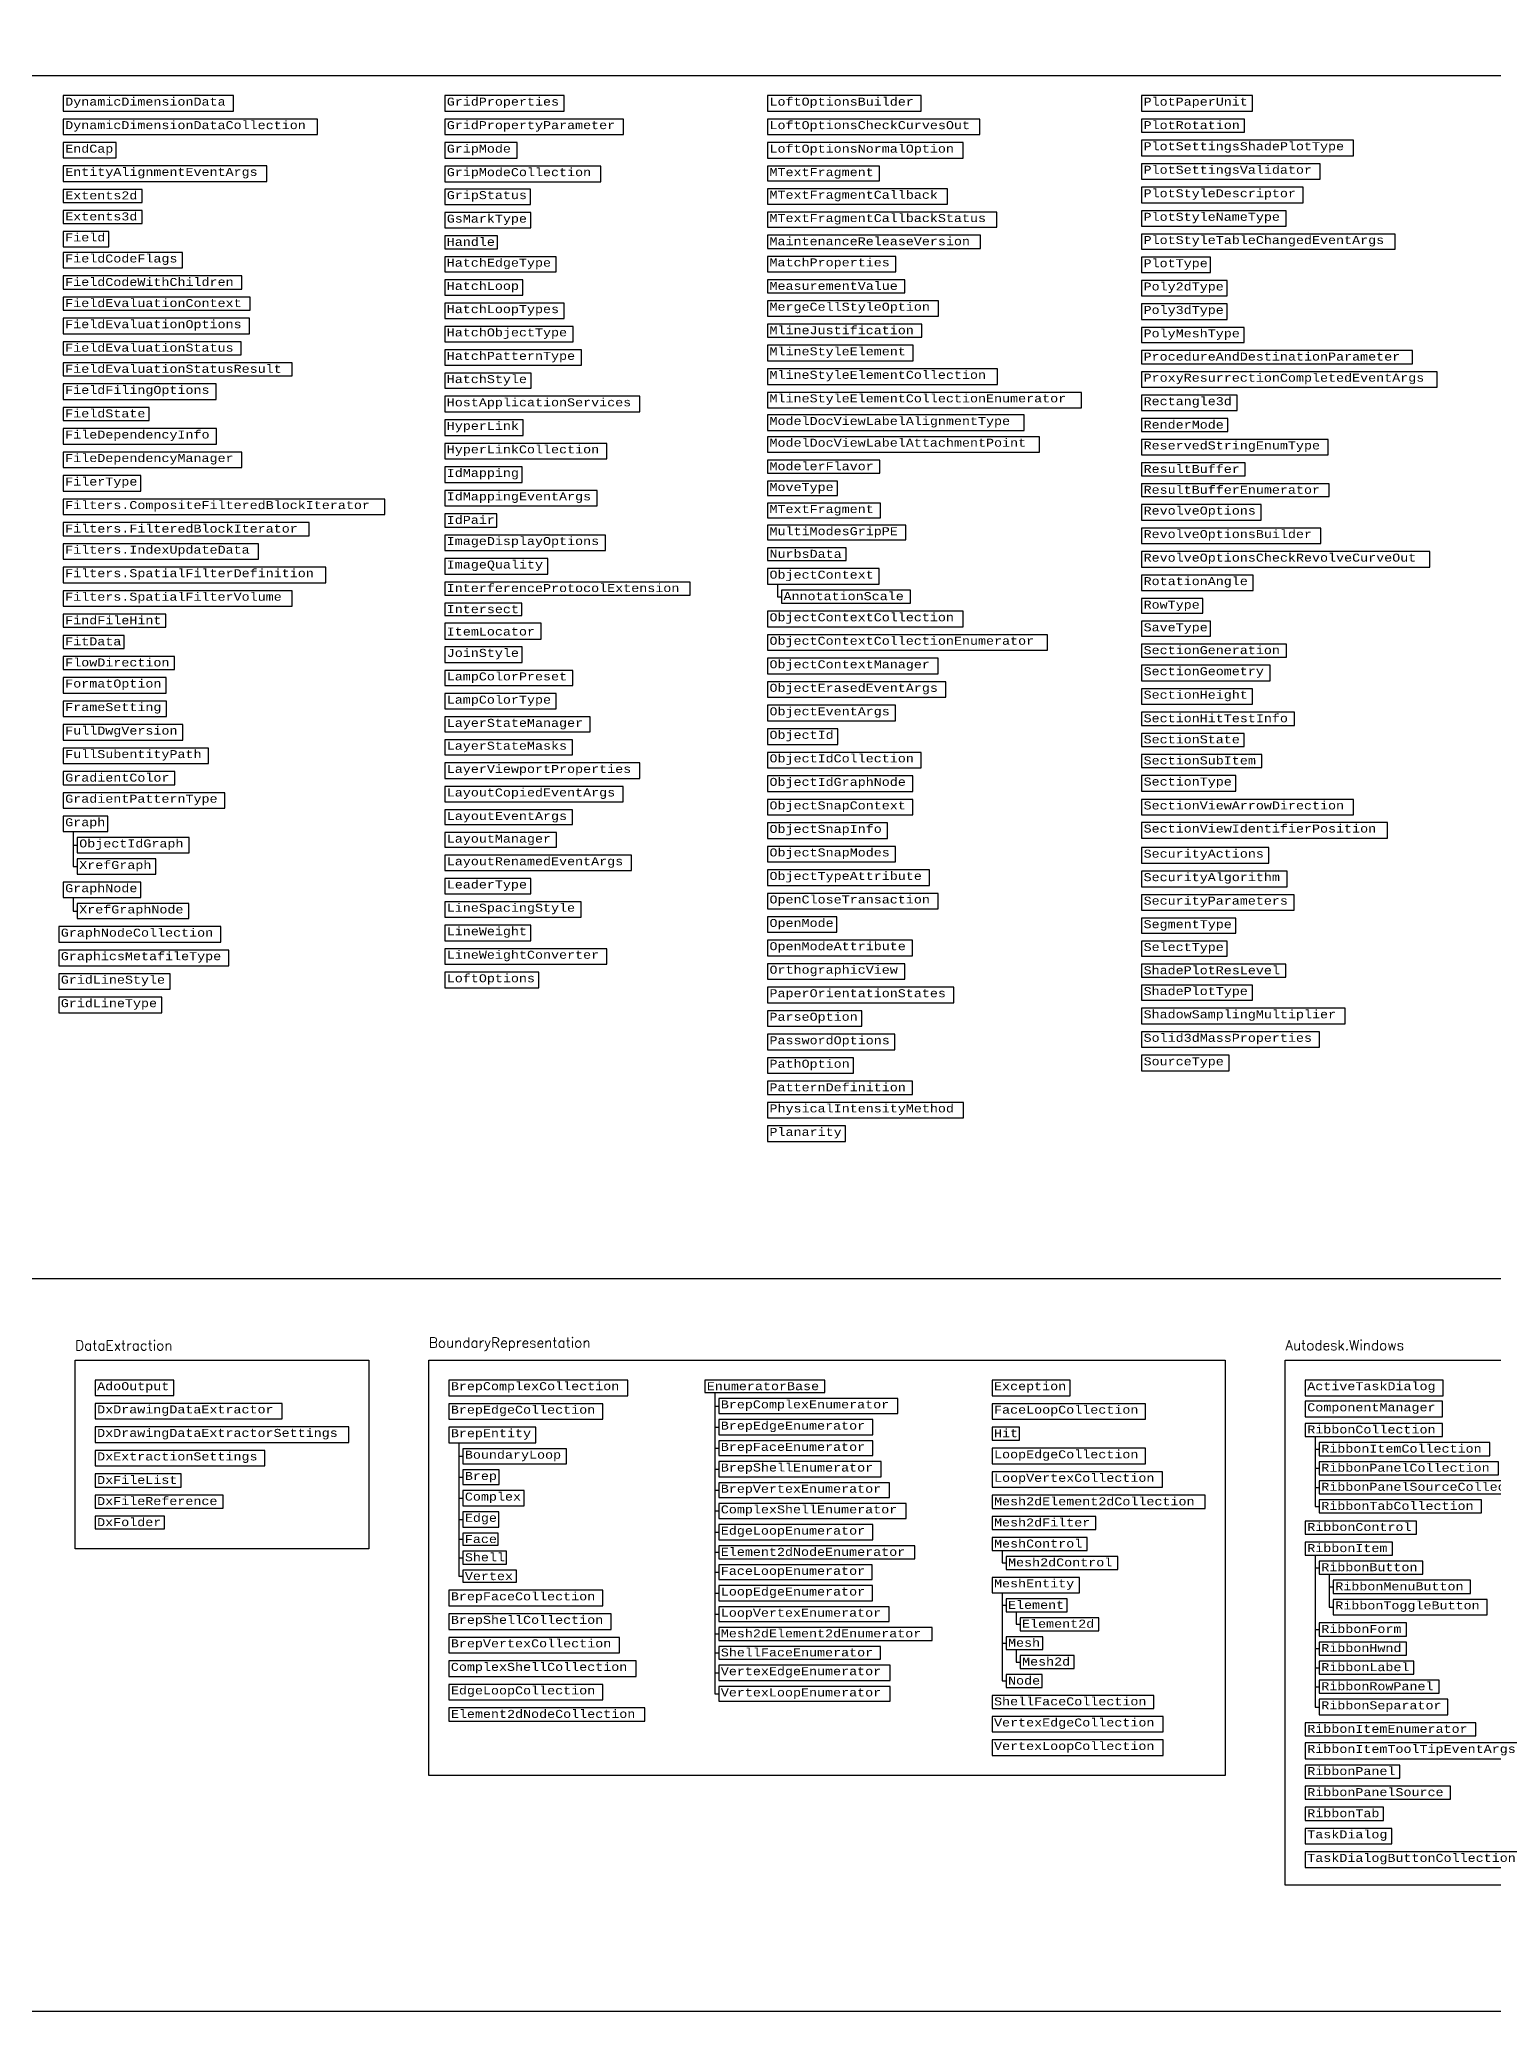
# Model space of a CAD drawing. Header units: inches. Extents: x 350 to 848, y -216 to 10.
# Drawn here: x 724.4 to 797.1, y -179.7 to -81.1 of the extents above; entities that cross this region are included whole.
import ezdxf

# ---------------------------------------------------------------- set-up
doc = ezdxf.new("R2010")
doc.units = ezdxf.units.IN
doc.header["$MEASUREMENT"] = 0
doc.layers.add('Managed classes', color=3, linetype='Continuous')
doc.layers.add('ObjectARX 2009 Managed classes', color=7, linetype='Continuous')
doc.styles.add('Categories', font='romanc.shx', dxfattribs={"height": 0.5})
doc.styles.add('PureManaged', font='cour.ttf', dxfattribs={"height": 0.4})

msp = doc.modelspace()

# ---------------------------------------------------------------- linework, layer by layer
for p, q in [((761.26, -108.319), (761.26, -108.946)), ((761.26, -108.946), (761.46, -108.946)), ((726.056, -120.679), (726.056, -122.435)), ((726.056, -121.366), (726.256, -121.366)), ((726.056, -122.435), (726.256, -122.435)), ((726.056, -123.976), (726.056, -124.657)), ((726.056, -124.657), (726.256, -124.657)), ((758.127, -148.716), (758.127, -163.779)), ((758.127, -149.397), (758.327, -149.397)), ((758.127, -150.458), (758.327, -150.458)), ((745.334, -151.231), (745.334, -157.903)), ((758.127, -151.504), (758.327, -151.504)), ((788.14, -150.925), (788.14, -154.416)), ((788.14, -151.552), (788.34, -151.552)), ((745.334, -151.911), (745.534, -151.911)), ((758.127, -152.551), (758.327, -152.551)), ((788.14, -152.507), (788.34, -152.507)), ((745.334, -152.958), (745.534, -152.958)), ((758.127, -153.597), (758.327, -153.597)), ((788.14, -153.462), (788.34, -153.462)), ((745.334, -154.004), (745.534, -154.004)), ((758.127, -154.644), (758.327, -154.644)), ((788.14, -154.416), (788.34, -154.416)), ((745.334, -155.065), (745.534, -155.065)), ((758.127, -155.705), (758.327, -155.705)), ((745.334, -156.052), (745.534, -156.052)), ((758.127, -156.71), (758.327, -156.71)), ((772.484, -156.611), (772.484, -157.236)), ((745.334, -156.977), (745.534, -156.977)), ((758.127, -157.702), (758.327, -157.702)), ((772.484, -157.236), (772.684, -157.236)), ((788.14, -156.853), (788.14, -164.444)), ((788.14, -157.481), (788.34, -157.481)), ((745.334, -157.903), (745.534, -157.903)), ((788.84, -157.808), (788.84, -159.45)), ((788.84, -158.435), (789.04, -158.435)), ((758.127, -158.748), (758.327, -158.748)), ((772.484, -158.737), (772.484, -163.139)), ((772.484, -159.357), (772.684, -159.357)), ((773.184, -159.677), (773.184, -160.302)), ((788.84, -159.45), (789.04, -159.45)), ((758.127, -159.795), (758.327, -159.795)), ((773.184, -160.302), (773.384, -160.302)), ((788.14, -160.565), (788.34, -160.565)), ((758.127, -160.786), (758.327, -160.786)), ((772.484, -161.248), (772.684, -161.248)), ((773.184, -161.568), (773.184, -162.193)), ((788.14, -161.52), (788.34, -161.52)), ((758.127, -161.731), (758.327, -161.731)), ((773.184, -162.193), (773.384, -162.193)), ((788.14, -162.475), (788.34, -162.475)), ((758.127, -162.732), (758.327, -162.732)), ((772.484, -163.139), (772.684, -163.139)), ((788.14, -163.429), (788.34, -163.429)), ((758.127, -163.779), (758.327, -163.779)), ((788.14, -164.444), (788.34, -164.444))]:
    msp.add_line(p, q)
for points in [[(636.228, 1.1), (848.411, 1.1), (848.411, -179.663), (636.229, -179.663)], [(639.228, -82.901), (828.151, -82.901), (828.151, -143.04), (639.229, -143.04)], [(725.556, -83.901), (725.556, -84.676), (734.065, -84.676), (734.065, -83.901)], [(744.629, -83.901), (744.629, -84.676), (750.597, -84.676), (750.597, -83.901)], [(760.76, -83.901), (760.76, -84.676), (768.44, -84.676), (768.44, -83.901)], [(779.459, -83.901), (779.459, -84.676), (785.01, -84.676), (785.01, -83.901)], [(725.556, -85.076), (725.556, -85.852), (738.267, -85.852), (738.267, -85.076)], [(744.629, -85.076), (744.629, -85.852), (753.57, -85.852), (753.57, -85.076)], [(760.76, -85.076), (760.76, -85.852), (771.37, -85.852), (771.37, -85.076)], [(779.459, -85.076), (779.459, -85.731), (784.599, -85.731), (784.599, -85.076)], [(725.556, -86.252), (725.556, -87.013), (728.207, -87.013), (728.207, -86.252)], [(744.629, -86.252), (744.629, -87.027), (748.248, -87.027), (748.248, -86.252)], [(760.76, -86.252), (760.76, -87.027), (770.54, -87.027), (770.54, -86.252)], [(779.459, -86.131), (779.459, -86.906), (790.048, -86.906), (790.048, -86.131)], [(725.556, -87.413), (725.556, -88.188), (735.74, -88.188), (735.74, -87.413)], [(744.629, -87.427), (744.629, -88.203), (752.427, -88.203), (752.427, -87.427)], [(760.76, -87.427), (760.76, -88.159), (766.364, -88.159), (766.364, -87.427)], [(779.459, -87.306), (779.459, -88.082), (788.382, -88.082), (788.382, -87.306)], [(725.556, -88.588), (725.556, -89.239), (729.496, -89.239), (729.496, -88.588)], [(744.629, -88.574), (744.629, -89.349), (748.916, -89.349), (748.916, -88.574)], [(760.76, -88.559), (760.76, -89.32), (769.755, -89.32), (769.755, -88.559)], [(779.459, -88.482), (779.459, -89.257), (787.541, -89.257), (787.541, -88.482)], [(725.556, -89.639), (725.556, -90.289), (729.496, -90.289), (729.496, -89.639)], [(779.459, -89.657), (779.459, -90.418), (786.686, -90.418), (786.686, -89.657)], [(744.629, -89.749), (744.629, -90.51), (748.933, -90.51), (748.933, -89.749)], [(760.76, -89.72), (760.76, -90.481), (772.225, -90.481), (772.225, -89.72)], [(725.556, -90.685), (725.556, -91.461), (727.831, -91.461), (727.831, -90.685)], [(744.629, -90.91), (744.629, -91.551), (747.26, -91.551), (747.26, -90.91)], [(760.76, -90.881), (760.76, -91.536), (771.415, -91.536), (771.415, -90.881)], [(779.459, -90.818), (779.459, -91.579), (792.132, -91.579), (792.132, -90.818)], [(725.556, -91.74), (725.556, -92.515), (731.514, -92.515), (731.514, -91.74)], [(744.629, -91.951), (744.629, -92.712), (750.201, -92.712), (750.201, -91.951)], [(760.76, -91.936), (760.76, -92.711), (767.183, -92.711), (767.183, -91.936)], [(779.459, -91.979), (779.459, -92.74), (782.905, -92.74), (782.905, -91.979)], [(725.556, -92.915), (725.556, -93.57), (734.485, -93.57), (734.485, -92.915)], [(744.629, -93.112), (744.629, -93.873), (748.534, -93.873), (748.534, -93.112)], [(760.76, -93.111), (760.76, -93.752), (767.62, -93.752), (767.62, -93.111)], [(779.459, -93.14), (779.459, -93.912), (783.745, -93.912), (783.745, -93.14)], [(725.556, -93.97), (725.556, -94.625), (734.896, -94.625), (734.896, -93.97)], [(744.629, -94.273), (744.629, -95.034), (750.604, -95.034), (750.604, -94.273)], [(760.76, -94.152), (760.76, -94.927), (769.315, -94.927), (769.315, -94.152)], [(779.459, -94.312), (779.459, -95.083), (783.745, -95.083), (783.745, -94.312)], [(725.556, -95.025), (725.556, -95.8), (734.875, -95.8), (734.875, -95.025)], [(744.629, -95.434), (744.629, -96.209), (751.041, -96.209), (751.041, -95.434)], [(760.76, -95.327), (760.76, -95.982), (768.474, -95.982), (768.474, -95.327)], [(779.459, -95.483), (779.459, -96.244), (784.585, -96.244), (784.585, -95.483)], [(725.556, -96.2), (725.556, -96.855), (734.455, -96.855), (734.455, -96.2)], [(760.76, -96.382), (760.76, -97.157), (768.045, -97.157), (768.045, -96.382)], [(725.556, -97.255), (725.556, -97.91), (736.997, -97.91), (736.997, -97.255)], [(744.629, -96.609), (744.629, -97.37), (751.461, -97.37), (751.461, -96.609)], [(760.76, -97.557), (760.76, -98.332), (772.256, -98.332), (772.256, -97.557)], [(779.459, -96.644), (779.459, -97.299), (793.003, -97.299), (793.003, -96.644)], [(725.556, -98.31), (725.556, -99.085), (733.194, -99.085), (733.194, -98.31)], [(744.629, -97.77), (744.629, -98.531), (748.94, -98.531), (748.94, -97.77)], [(779.459, -97.699), (779.459, -98.474), (794.233, -98.474), (794.233, -97.699)], [(725.556, -99.485), (725.556, -100.14), (729.85, -100.14), (729.85, -99.485)], [(744.629, -98.931), (744.629, -99.706), (754.386, -99.706), (754.386, -98.931)], [(760.76, -98.732), (760.76, -99.508), (776.459, -99.508), (776.459, -98.732)], [(779.459, -98.874), (779.459, -99.645), (784.239, -99.645), (784.239, -98.874)], [(725.556, -100.54), (725.556, -101.315), (733.215, -101.315), (733.215, -100.54)], [(744.629, -100.106), (744.629, -100.882), (748.554, -100.882), (748.554, -100.106)], [(760.76, -99.864), (760.76, -100.64), (773.587, -100.64), (773.587, -99.864)], [(779.459, -100.045), (779.459, -100.686), (783.776, -100.686), (783.776, -100.045)], [(744.629, -101.282), (744.629, -102.057), (752.735, -102.057), (752.735, -101.282)], [(760.76, -100.948), (760.76, -101.723), (774.358, -101.723), (774.358, -100.948)], [(779.459, -101.086), (779.459, -101.861), (788.79, -101.861), (788.79, -101.086)], [(725.556, -101.715), (725.556, -102.49), (734.486, -102.49), (734.486, -101.715)], [(744.629, -102.457), (744.629, -103.233), (748.505, -103.233), (748.505, -102.457)], [(760.76, -102.124), (760.76, -102.764), (766.374, -102.764), (766.374, -102.124)], [(779.459, -102.261), (779.459, -102.901), (784.631, -102.901), (784.631, -102.261)], [(725.556, -102.89), (725.556, -103.666), (729.429, -103.666), (729.429, -102.89)], [(760.76, -103.164), (760.76, -103.896), (764.259, -103.896), (764.259, -103.164)], [(779.459, -103.301), (779.459, -103.942), (788.833, -103.942), (788.833, -103.301)], [(725.556, -104.066), (725.556, -104.841), (741.629, -104.841), (741.629, -104.066)], [(744.629, -103.633), (744.629, -104.408), (752.243, -104.408), (752.243, -103.633)], [(760.76, -104.266), (760.76, -104.998), (766.406, -104.998), (766.406, -104.266)], [(779.459, -104.342), (779.459, -105.117), (785.44, -105.117), (785.44, -104.342)], [(725.556, -105.241), (725.556, -105.896), (737.848, -105.896), (737.848, -105.241)], [(744.629, -104.808), (744.629, -105.463), (747.233, -105.463), (747.233, -104.808)], [(760.76, -105.371), (760.76, -106.103), (767.668, -106.103), (767.668, -105.371)], [(725.556, -106.296), (725.556, -107.071), (735.325, -107.071), (735.325, -106.296)], [(744.629, -105.863), (744.629, -106.638), (752.663, -106.638), (752.663, -105.863)], [(779.459, -105.517), (779.459, -106.292), (788.413, -106.292), (788.413, -105.517)], [(744.629, -107.038), (744.629, -107.814), (749.775, -107.814), (749.775, -107.038)], [(760.76, -106.503), (760.76, -107.143), (764.685, -107.143), (764.685, -106.503)], [(779.459, -106.692), (779.459, -107.468), (793.864, -107.468), (793.864, -106.692)], [(725.556, -107.471), (725.556, -108.247), (738.687, -108.247), (738.687, -107.471)], [(744.629, -108.214), (744.629, -108.868), (756.895, -108.868), (756.895, -108.214)], [(760.76, -107.543), (760.76, -108.319), (766.336, -108.319), (766.336, -107.543)], [(779.459, -107.868), (779.459, -108.643), (785.037, -108.643), (785.037, -107.868)], [(725.556, -108.647), (725.556, -109.422), (736.993, -109.422), (736.993, -108.647)], [(744.629, -109.268), (744.629, -109.879), (748.482, -109.879), (748.482, -109.268)], [(761.46, -108.619), (761.46, -109.273), (767.902, -109.273), (767.902, -108.619)], [(779.459, -109.043), (779.459, -109.775), (782.516, -109.775), (782.516, -109.043)], [(725.556, -109.822), (725.556, -110.477), (730.694, -110.477), (730.694, -109.822)], [(744.629, -110.269), (744.629, -111.065), (749.455, -111.065), (749.455, -110.269)], [(760.76, -109.673), (760.76, -110.449), (770.548, -110.449), (770.548, -109.673)], [(779.459, -110.175), (779.459, -110.916), (782.903, -110.916), (782.903, -110.175)], [(725.556, -110.877), (725.556, -111.531), (728.602, -111.531), (728.602, -110.877)], [(760.76, -110.849), (760.76, -111.624), (774.751, -111.624), (774.751, -110.849)], [(779.459, -111.316), (779.459, -111.971), (786.698, -111.971), (786.698, -111.316)], [(725.556, -111.931), (725.556, -112.586), (731.124, -112.586), (731.124, -111.931)], [(744.629, -111.455), (744.629, -112.23), (748.498, -112.23), (748.498, -111.455)], [(760.76, -112.024), (760.76, -112.8), (769.288, -112.8), (769.288, -112.024)], [(725.556, -112.986), (725.556, -113.762), (730.704, -113.762), (730.704, -112.986)], [(744.629, -112.63), (744.629, -113.391), (751.038, -113.391), (751.038, -112.63)], [(760.76, -113.2), (760.76, -113.975), (769.677, -113.975), (769.677, -113.2)], [(779.459, -112.371), (779.459, -113.146), (785.88, -113.146), (785.88, -112.371)], [(725.556, -114.162), (725.556, -114.937), (730.717, -114.937), (730.717, -114.162)], [(744.629, -113.791), (744.629, -114.552), (750.194, -114.552), (750.194, -113.791)], [(779.459, -113.546), (779.459, -114.322), (785.008, -114.322), (785.008, -113.546)], [(744.629, -114.952), (744.629, -115.694), (751.889, -115.694), (751.889, -114.952)], [(760.76, -114.375), (760.76, -115.15), (767.156, -115.15), (767.156, -114.375)], [(779.459, -114.722), (779.459, -115.377), (787.109, -115.377), (787.109, -114.722)], [(725.556, -115.337), (725.556, -116.112), (731.544, -116.112), (731.544, -115.337)], [(744.629, -116.094), (744.629, -116.855), (751.017, -116.855), (751.017, -116.094)], [(760.76, -115.55), (760.76, -116.326), (764.274, -116.326), (764.274, -115.55)], [(779.459, -115.777), (779.459, -116.431), (784.583, -116.431), (784.583, -115.777)], [(725.556, -116.512), (725.556, -117.288), (732.812, -117.288), (732.812, -116.512)], [(744.629, -117.255), (744.629, -118.03), (754.379, -118.03), (754.379, -117.255)], [(760.76, -116.726), (760.76, -117.501), (768.447, -117.501), (768.447, -116.726)], [(779.459, -116.831), (779.459, -117.486), (785.473, -117.486), (785.473, -116.831)], [(725.556, -117.688), (725.556, -118.342), (731.135, -118.342), (731.135, -117.688)], [(760.76, -117.901), (760.76, -118.677), (768.017, -118.677), (768.017, -117.901)], [(779.459, -117.886), (779.459, -118.661), (784.163, -118.661), (784.163, -117.886)], [(725.556, -118.742), (725.556, -119.518), (733.642, -119.518), (733.642, -118.742)], [(744.629, -118.43), (744.629, -119.205), (753.538, -119.205), (753.538, -118.43)], [(760.76, -119.077), (760.76, -119.852), (768.017, -119.852), (768.017, -119.077)], [(779.459, -119.08), (779.459, -119.855), (790.058, -119.855), (790.058, -119.08)], [(725.556, -119.918), (725.556, -120.679), (727.781, -120.679), (727.781, -119.918)], [(744.629, -119.605), (744.629, -120.337), (751.017, -120.337), (751.017, -119.605)], [(760.76, -120.252), (760.76, -121.027), (766.757, -121.027), (766.757, -120.252)], [(779.459, -120.235), (779.459, -121.011), (791.745, -121.011), (791.745, -120.235)], [(726.256, -120.979), (726.256, -121.754), (731.85, -121.754), (731.85, -120.979)], [(744.629, -120.737), (744.629, -121.469), (750.208, -121.469), (750.208, -120.737)], [(726.256, -122.054), (726.256, -122.815), (730.178, -122.815), (730.178, -122.054)], [(744.629, -121.869), (744.629, -122.63), (753.958, -122.63), (753.958, -121.869)], [(760.76, -121.427), (760.76, -122.203), (767.156, -122.203), (767.156, -121.427)], [(779.459, -121.488), (779.459, -122.263), (785.827, -122.263), (785.827, -121.488)], [(744.629, -123.03), (744.629, -123.791), (748.933, -123.791), (748.933, -123.03)], [(760.76, -122.603), (760.76, -123.378), (768.853, -123.378), (768.853, -122.603)], [(779.459, -122.663), (779.459, -123.439), (786.733, -123.439), (786.733, -122.663)], [(725.556, -123.215), (725.556, -123.976), (729.44, -123.976), (729.44, -123.215)], [(744.629, -124.191), (744.629, -124.967), (751.454, -124.967), (751.454, -124.191)], [(760.76, -123.778), (760.76, -124.553), (769.287, -124.553), (769.287, -123.778)], [(779.459, -123.839), (779.459, -124.614), (787.088, -124.614), (787.088, -123.839)], [(726.256, -124.276), (726.256, -125.037), (731.837, -125.037), (731.837, -124.276)], [(760.76, -124.953), (760.76, -125.714), (764.232, -125.714), (764.232, -124.953)], [(779.459, -125.014), (779.459, -125.755), (784.163, -125.755), (784.163, -125.014)], [(725.336, -125.437), (725.336, -126.213), (733.436, -126.213), (733.436, -125.437)], [(744.629, -125.367), (744.629, -126.142), (748.937, -126.142), (748.937, -125.367)], [(760.76, -126.114), (760.76, -126.89), (768.013, -126.89), (768.013, -126.114)], [(779.459, -126.155), (779.459, -126.916), (783.743, -126.916), (783.743, -126.155)], [(725.336, -126.613), (725.336, -127.388), (733.842, -127.388), (733.842, -126.613)], [(744.629, -126.542), (744.629, -127.317), (752.729, -127.317), (752.729, -126.542)], [(725.336, -127.788), (725.336, -128.563), (730.901, -128.563), (730.901, -127.788)], [(744.629, -127.717), (744.629, -128.493), (749.336, -128.493), (749.336, -127.717)], [(760.76, -127.29), (760.76, -128.065), (767.627, -128.065), (767.627, -127.29)], [(779.459, -127.316), (779.459, -127.957), (786.675, -127.957), (786.675, -127.316)], [(725.336, -128.963), (725.336, -129.739), (730.481, -129.739), (730.481, -128.963)], [(760.76, -128.465), (760.76, -129.241), (770.072, -129.241), (770.072, -128.465)], [(779.459, -128.357), (779.459, -129.118), (785.003, -129.118), (785.003, -128.357)], [(760.76, -129.641), (760.76, -130.416), (765.48, -130.416), (765.48, -129.641)], [(779.459, -129.518), (779.459, -130.293), (789.64, -130.293), (789.64, -129.518)], [(760.76, -130.816), (760.76, -131.591), (767.13, -131.591), (767.13, -130.816)], [(779.459, -130.693), (779.459, -131.468), (788.348, -131.468), (788.348, -130.693)], [(760.76, -131.991), (760.76, -132.767), (765.06, -132.767), (765.06, -131.991)], [(779.459, -131.868), (779.459, -132.644), (783.842, -132.644), (783.842, -131.868)], [(760.76, -133.167), (760.76, -133.821), (768.001, -133.821), (768.001, -133.167)], [(760.76, -134.221), (760.76, -134.997), (770.551, -134.997), (770.551, -134.221)], [(760.76, -135.397), (760.76, -136.172), (764.662, -136.172), (764.662, -135.397)], [(726.153, -147.105), (740.834, -147.105), (740.834, -156.542), (726.153, -156.542)], [(743.834, -147.105), (783.64, -147.105), (783.64, -167.864), (743.834, -167.864)], [(786.64, -147.105), (800.814, -147.105), (800.814, -173.341), (786.64, -173.341)], [(727.153, -148.105), (727.153, -148.866), (731.079, -148.866), (731.079, -148.105)], [(744.834, -148.105), (744.834, -148.88), (753.787, -148.88), (753.787, -148.105)], [(757.627, -148.105), (757.627, -148.716), (763.625, -148.716), (763.625, -148.105)], [(771.984, -148.105), (771.984, -148.88), (775.895, -148.88), (775.895, -148.105)], [(787.64, -148.105), (787.64, -148.88), (794.53, -148.88), (794.53, -148.105)], [(727.153, -149.266), (727.153, -150.041), (736.504, -150.041), (736.504, -149.266)], [(744.834, -149.28), (744.834, -150.056), (752.527, -150.056), (752.527, -149.28)], [(758.327, -149.016), (758.327, -149.777), (767.282, -149.777), (767.282, -149.016)], [(771.984, -149.28), (771.984, -150.056), (779.652, -150.056), (779.652, -149.28)], [(787.64, -149.159), (787.64, -149.935), (794.496, -149.935), (794.496, -149.159)], [(727.153, -150.441), (727.153, -151.217), (739.834, -151.217), (739.834, -150.441)], [(744.834, -150.456), (744.834, -151.231), (749.187, -151.231), (749.187, -150.456)], [(758.327, -150.077), (758.327, -150.838), (766.021, -150.838), (766.021, -150.077)], [(771.984, -150.456), (771.984, -151.11), (773.358, -151.11), (773.358, -150.456)], [(787.64, -150.27), (787.64, -150.925), (794.492, -150.925), (794.492, -150.27)], [(727.153, -151.617), (727.153, -152.392), (735.632, -152.392), (735.632, -151.617)], [(745.534, -151.531), (745.534, -152.292), (750.706, -152.292), (750.706, -151.531)], [(758.327, -151.138), (758.327, -151.87), (766.021, -151.87), (766.021, -151.138)], [(771.984, -151.51), (771.984, -152.286), (779.663, -152.286), (779.663, -151.51)], [(788.34, -151.225), (788.34, -151.88), (796.873, -151.88), (796.873, -151.225)], [(745.534, -152.592), (745.534, -153.324), (747.344, -153.324), (747.344, -152.592)], [(758.327, -152.17), (758.327, -152.931), (766.441, -152.931), (766.441, -152.17)], [(771.984, -152.686), (771.984, -153.461), (780.503, -153.461), (780.503, -152.686)], [(788.34, -152.18), (788.34, -152.834), (797.293, -152.834), (797.293, -152.18)], [(727.153, -152.792), (727.153, -153.447), (731.451, -153.447), (731.451, -152.792)], [(745.534, -153.624), (745.534, -154.385), (748.598, -154.385), (748.598, -153.624)], [(758.327, -153.231), (758.327, -153.963), (766.861, -153.963), (766.861, -153.231)], [(788.34, -153.134), (788.34, -153.789), (799.814, -153.789), (799.814, -153.134)], [(727.153, -153.847), (727.153, -154.501), (733.548, -154.501), (733.548, -153.847)], [(745.534, -154.685), (745.534, -155.446), (747.33, -155.446), (747.33, -154.685)], [(758.327, -154.263), (758.327, -155.024), (767.688, -155.024), (767.688, -154.263)], [(771.984, -153.861), (771.984, -154.516), (782.64, -154.516), (782.64, -153.861)], [(788.34, -154.089), (788.34, -154.744), (796.452, -154.744), (796.452, -154.089)], [(727.153, -154.901), (727.153, -155.542), (730.621, -155.542), (730.621, -154.901)], [(758.327, -155.324), (758.327, -156.085), (766.021, -156.085), (766.021, -155.324)], [(771.984, -154.916), (771.984, -155.57), (777.178, -155.57), (777.178, -154.916)], [(787.64, -155.144), (787.64, -155.798), (793.208, -155.798), (793.208, -155.144)], [(745.534, -155.746), (745.534, -156.357), (747.306, -156.357), (747.306, -155.746)], [(745.534, -156.657), (745.534, -157.298), (747.708, -157.298), (747.708, -156.657)], [(758.327, -156.385), (758.327, -157.036), (768.122, -157.036), (768.122, -156.385)], [(771.984, -155.97), (771.984, -156.611), (776.734, -156.611), (776.734, -155.97)], [(787.64, -156.198), (787.64, -156.853), (792.006, -156.853), (792.006, -156.198)], [(745.534, -157.598), (745.534, -158.209), (748.215, -158.209), (748.215, -157.598)], [(758.327, -157.336), (758.327, -158.068), (765.997, -158.068), (765.997, -157.336)], [(772.684, -156.911), (772.684, -157.561), (778.275, -157.561), (778.275, -156.911)], [(788.34, -157.153), (788.34, -157.808), (793.511, -157.808), (793.511, -157.153)], [(744.834, -158.609), (744.834, -159.384), (752.527, -159.384), (752.527, -158.609)], [(758.327, -158.368), (758.327, -159.129), (766.007, -159.129), (766.007, -158.368)], [(771.984, -157.961), (771.984, -158.737), (776.359, -158.737), (776.359, -157.961)], [(789.04, -158.108), (789.04, -158.763), (795.892, -158.763), (795.892, -158.108)], [(758.327, -159.429), (758.327, -160.161), (766.847, -160.161), (766.847, -159.429)], [(772.684, -159.037), (772.684, -159.677), (775.745, -159.677), (775.745, -159.037)], [(789.04, -159.063), (789.04, -159.838), (796.732, -159.838), (796.732, -159.063)], [(744.834, -159.784), (744.834, -160.56), (752.947, -160.56), (752.947, -159.784)], [(758.327, -160.461), (758.327, -161.111), (768.984, -161.111), (768.984, -160.461)], [(773.384, -159.977), (773.384, -160.628), (777.324, -160.628), (777.324, -159.977)], [(788.34, -160.238), (788.34, -160.893), (792.706, -160.893), (792.706, -160.238)], [(744.834, -160.96), (744.834, -161.735), (753.367, -161.735), (753.367, -160.96)], [(758.327, -161.411), (758.327, -162.052), (766.408, -162.052), (766.408, -161.411)], [(772.684, -160.928), (772.684, -161.568), (774.524, -161.568), (774.524, -160.928)], [(788.34, -161.193), (788.34, -161.847), (792.7, -161.847), (792.7, -161.193)], [(744.834, -162.135), (744.834, -162.91), (754.194, -162.91), (754.194, -162.135)], [(758.327, -162.352), (758.327, -163.113), (766.886, -163.113), (766.886, -162.352)], [(773.384, -161.868), (773.384, -162.519), (776.085, -162.519), (776.085, -161.868)], [(788.34, -162.147), (788.34, -162.802), (793.068, -162.802), (793.068, -162.147)], [(744.834, -163.31), (744.834, -164.086), (752.526, -164.086), (752.526, -163.31)], [(758.327, -163.413), (758.327, -164.145), (766.886, -164.145), (766.886, -163.413)], [(772.684, -162.819), (772.684, -163.459), (774.495, -163.459), (774.495, -162.819)], [(788.34, -163.102), (788.34, -163.757), (794.329, -163.757), (794.329, -163.102)], [(744.834, -164.486), (744.834, -165.141), (754.627, -165.141), (754.627, -164.486)], [(771.984, -163.859), (771.984, -164.514), (780.064, -164.514), (780.064, -163.859)], [(788.34, -164.057), (788.34, -164.832), (794.773, -164.832), (794.773, -164.057)], [(771.984, -164.914), (771.984, -165.689), (780.541, -165.689), (780.541, -164.914)], [(787.64, -165.232), (787.64, -165.887), (796.174, -165.887), (796.174, -165.232)], [(771.984, -166.089), (771.984, -166.864), (780.541, -166.864), (780.541, -166.089)], [(787.64, -166.236), (787.64, -167.029), (798.894, -167.029), (798.894, -166.236)], [(787.64, -167.342), (787.64, -167.996), (792.368, -167.996), (792.368, -167.342)], [(787.64, -168.396), (787.64, -169.051), (794.898, -169.051), (794.898, -168.396)], [(787.64, -169.451), (787.64, -170.106), (791.551, -170.106), (791.551, -169.451)], [(787.64, -170.506), (787.64, -171.281), (791.965, -171.281), (791.965, -170.506)], [(787.64, -171.681), (787.64, -172.456), (798.675, -172.456), (798.675, -171.681)]]:
    msp.add_lwpolyline(points, close=True)

# ---------------------------------------------------------------- texts
at = {"color": 1, "char_height": 0.5, "attachment_point": 1, "style": 'Categories'}
for s, insert, width in [('DataExtraction', (726.153, -146.117), 14.68034), ('BoundaryRepresentation', (743.834, -145.98), 28.57236), ('Autodesk.Windows', (786.64, -146.105), 12.85096)]:
    msp.add_mtext(s, dxfattribs=dict(at, insert=insert, width=width))
at = {"layer": 'Managed classes', "char_height": 0.4, "attachment_point": 1, "style": 'PureManaged'}
for s, insert in [('{\\Fcourier new;DynamicDimensionData}', (725.656, -84.001)), ('{\\Fcourier new;GridProperties}', (744.729, -84.001)), ('{\\Fcourier new;LoftOptionsBuilder}', (760.86, -84.001)), ('{\\Fcourier new;PlotPaperUnit}', (779.559, -84.001)), ('{\\Fcourier new;DynamicDimensionDataCollection}', (725.656, -85.176)), ('{\\Fcourier new;GridPropertyParameter}', (744.729, -85.176)), ('{\\Fcourier new;LoftOptionsCheckCurvesOut}', (760.86, -85.176)), ('{\\Fcourier new;PlotRotation}', (779.559, -85.176)), ('{\\Fcourier new;EndCap}', (725.656, -86.352)), ('{\\Fcourier new|c0;GripMode}', (744.729, -86.352)), ('{\\Fcourier new;LoftOptionsNormalOption}', (760.86, -86.352)), ('{\\Fcourier new;PlotSettingsShadePlotType}', (779.559, -86.231)), ('{\\Fcourier new;EntityAlignmentEventArgs}', (725.656, -87.513)), ('{\\Fcourier new|c0;GripModeCollection}', (744.729, -87.527)), ('{\\Fcourier new;MTextFragment}', (760.86, -87.527)), ('{\\Fcourier new;PlotSettingsValidator}', (779.559, -87.406)), ('{\\Fcourier new;Extents2d}', (725.656, -88.688)), ('{\\Fcourier new;GripStatus}', (744.729, -88.674)), ('{\\Fcourier new;MTextFragmentCallback}', (760.86, -88.659)), ('{\\Fcourier new;PlotStyleDescriptor}', (779.559, -88.582)), ('{\\Fcourier new;Extents3d}', (725.656, -89.739)), ('{\\Fcourier new;GsMarkType}', (744.729, -89.849)), ('{\\Fcourier new;MTextFragmentCallbackStatus}', (760.86, -89.82)), ('{\\Fcourier new;PlotStyleNameType}', (779.559, -89.757)), ('{\\Fcourier new|c0;Field}', (725.656, -90.785)), ('{\\Fcourier new;Handle}', (744.729, -91.01)), ('{\\Fcourier new;MaintenanceReleaseVersion}', (760.86, -90.981)), ('{\\Fcourier new;PlotStyleTableChangedEventArgs}', (779.559, -90.918)), ('{\\Fcourier new;FieldCodeFlags}', (725.656, -91.84)), ('{\\Fcourier new;HatchEdgeType}', (744.729, -92.051)), ('{\\Fcourier new;MatchProperties}', (760.86, -92.036)), ('{\\Fcourier new;PlotType}', (779.559, -92.079)), ('{\\Fcourier new;FieldCodeWithChildren}', (725.656, -93.015)), ('{\\Fcourier new;HatchLoop}', (744.729, -93.212)), ('{\\Fcourier new;MeasurementValue}', (760.86, -93.211)), ('{\\Fcourier new;Poly2dType}', (779.559, -93.24)), ('{\\Fcourier new;FieldEvaluationContext}', (725.656, -94.07)), ('{\\Fcourier new;HatchLoopTypes}', (744.729, -94.373)), ('{\\Fcourier new;MergeCellStyleOption}', (760.86, -94.252)), ('{\\Fcourier new;Poly3dType}', (779.559, -94.412)), ('{\\Fcourier new;FieldEvaluationOptions}', (725.656, -95.125)), ('{\\Fcourier new;HatchObjectType}', (744.729, -95.534)), ('{\\Fcourier new;MlineJustification}', (760.86, -95.427)), ('{\\Fcourier new;PolyMeshType}', (779.559, -95.583)), ('{\\Fcourier new;FieldEvaluationStatus}', (725.656, -96.3)), ('{\\Fcourier new;MlineStyleElement}', (760.86, -96.482)), ('{\\Fcourier new;FieldEvaluationStatusResult}', (725.656, -97.355)), ('{\\Fcourier new;HatchPatternType}', (744.729, -96.709)), ('{\\Fcourier new;ProcedureAndDestinationParameter}', (779.559, -96.744)), ('{\\Fcourier new;FieldFilingOptions}', (725.656, -98.41)), ('{\\Fcourier new;HatchStyle}', (744.729, -97.87)), ('{\\Fcourier new;MlineStyleElementCollection}', (760.86, -97.657)), ('{\\Fcourier new;ProxyResurrectionCompletedEventArgs}', (779.559, -97.799)), ('{\\Fcourier new;FieldState}', (725.656, -99.585)), ('{\\Fcourier new;HostApplicationServices}', (744.729, -99.031)), ('{\\Fcourier new;MlineStyleElementCollectionEnumerator}', (760.86, -98.832)), ('{\\Fcourier new;Rectangle3d}', (779.559, -98.974)), ('{\\Fcourier new;HyperLink}', (744.729, -100.206)), ('{\\Fcourier new|c0;ModelDocViewLabelAlignmentType}', (760.86, -99.964)), ('{\\Fcourier new;RenderMode}', (779.559, -100.145)), ('{\\Fcourier new;FileDependencyInfo}', (725.656, -100.64)), ('{\\Fcourier new;HyperLinkCollection}', (744.729, -101.382)), ('{\\Fcourier new|c0;ModelDocViewLabelAttachmentPoint}', (760.86, -101.048)), ('{\\Fcourier new|c0;ReservedStringEnumType}', (779.559, -101.186)), ('{\\Fcourier new;FileDependencyManager}', (725.656, -101.815)), ('{\\Fcourier new;ModelerFlavor}', (760.86, -102.224)), ('{\\Fcourier new;ResultBuffer}', (779.559, -102.361)), ('{\\Fcourier new;FilerType}', (725.656, -102.99)), ('{\\Fcourier new;IdMapping}', (744.729, -102.557)), ('{\\Fcourier new;MoveType}', (760.86, -103.264)), ('{\\Fcourier new;ResultBufferEnumerator}', (779.559, -103.401)), ('{\\Fcourier new;Filters.CompositeFilteredBlockIterator}', (725.656, -104.166)), ('{\\Fcourier new;IdMappingEventArgs}', (744.729, -103.733)), ('{\\Fcourier new|c0;MTextFragment}', (760.86, -104.366)), ('{\\Fcourier new;RevolveOptions}', (779.559, -104.442)), ('{\\Fcourier new;Filters.FilteredBlockIterator}', (725.656, -105.341)), ('{\\Fcourier new;IdPair}', (744.729, -104.908)), ('{\\Fcourier new|c0;MultiModesGripPE}', (760.86, -105.471)), ('{\\Fcourier new;Filters.IndexUpdateData}', (725.656, -106.396)), ('{\\Fcourier new;ImageDisplayOptions}', (744.729, -105.963)), ('{\\Fcourier new;RevolveOptionsBuilder}', (779.559, -105.617)), ('{\\Fcourier new;ImageQuality}', (744.729, -107.138)), ('{\\Fcourier new;NurbsData}', (760.86, -106.603)), ('{\\Fcourier new;RevolveOptionsCheckRevolveCurveOut}', (779.559, -106.792)), ('{\\Fcourier new;Filters.SpatialFilterDefinition}', (725.656, -107.571)), ('{\\Fcourier new;InterferenceProtocolExtension}', (744.729, -108.314)), ('{\\Fcourier new;ObjectContext}', (760.86, -107.643)), ('{\\Fcourier new;RotationAngle}', (779.559, -107.968)), ('{\\Fcourier new;Filters.SpatialFilterVolume}', (725.656, -108.747)), ('{\\Fcourier new;Intersect}', (744.729, -109.368)), ('{\\Fcourier new;AnnotationScale}', (761.56, -108.719)), ('{\\Fcourier new;RowType}', (779.559, -109.143)), ('{\\Fcourier new;FindFileHint}', (725.656, -109.922)), ('{\\Fcourier new;ObjectContextCollection}', (760.86, -109.773)), ('{\\Fcourier new;SaveType}', (779.559, -110.275)), ('{\\Fcourier new;FitData}', (725.656, -110.977)), ('{\\Fcourier new|c0;ItemLocator}', (744.729, -110.486)), ('{\\Fcourier new;ObjectContextCollectionEnumerator}', (760.86, -110.949)), ('{\\Fcourier new;SectionGeneration}', (779.559, -111.416)), ('{\\Fcourier new;FlowDirection}', (725.656, -112.031)), ('{\\Fcourier new;JoinStyle}', (744.729, -111.555)), ('{\\Fcourier new;ObjectContextManager}', (760.86, -112.124)), ('{\\Fcourier new;FormatOption}', (725.656, -113.086)), ('{\\Fcourier new;LampColorPreset}', (744.729, -112.73)), ('{\\Fcourier new;ObjectErasedEventArgs}', (760.86, -113.3)), ('{\\Fcourier new;SectionGeometry}', (779.559, -112.471)), ('{\\Fcourier new;FrameSetting}', (725.656, -114.262)), ('{\\Fcourier new;LampColorType}', (744.729, -113.891)), ('{\\Fcourier new;SectionHeight}', (779.559, -113.646)), ('{\\Fcourier new;LayerStateManager}', (744.729, -115.052)), ('{\\Fcourier new;ObjectEventArgs}', (760.86, -114.475)), ('{\\Fcourier new;SectionHitTestInfo}', (779.559, -114.822)), ('{\\Fcourier new;FullDwgVersion}', (725.656, -115.437)), ('{\\Fcourier new;LayerStateMasks}', (744.729, -116.194)), ('{\\Fcourier new;ObjectId}', (760.86, -115.65)), ('{\\Fcourier new;SectionState}', (779.559, -115.877)), ('{\\Fcourier new;FullSubentityPath}', (725.656, -116.612)), ('{\\Fcourier new;ObjectIdCollection}', (760.86, -116.826)), ('{\\Fcourier new;SectionSubItem}', (779.559, -116.931)), ('{\\Fcourier new;GradientColor}', (725.656, -117.788)), ('{\\Fcourier new;LayerViewportProperties}', (744.729, -117.355)), ('{\\Fcourier new|c0;ObjectIdGraphNode}', (760.86, -118.001)), ('{\\Fcourier new;SectionType}', (779.559, -117.986)), ('{\\Fcourier new;GradientPatternType}', (725.656, -118.842)), ('{\\Fcourier new;LayoutCopiedEventArgs}', (744.729, -118.53)), ('{\\Fcourier new;ObjectSnapContext}', (760.86, -119.177)), ('{\\Fcourier new|c0;SectionViewArrowDirection}', (779.559, -119.18)), ('{\\Fcourier new;Graph}', (725.656, -120.018)), ('{\\Fcourier new;LayoutEventArgs}', (744.729, -119.705)), ('{\\Fcourier new;ObjectIdGraph}', (726.356, -121.079)), ('{\\Fcourier new;LayoutManager}', (744.729, -120.837)), ('{\\Fcourier new;ObjectSnapInfo}', (760.86, -120.352)), ('{\\Fcourier new|c0;SectionViewIdentifierPosition}', (779.559, -120.335)), ('{\\Fcourier new;XrefGraph}', (726.356, -122.154)), ('{\\Fcourier new;LayoutRenamedEventArgs}', (744.729, -121.969)), ('{\\Fcourier new;ObjectSnapModes}', (760.86, -121.527)), ('{\\Fcourier new;SecurityActions}', (779.559, -121.588)), ('{\\Fcourier new;LeaderType}', (744.729, -123.13)), ('{\\Fcourier new;ObjectTypeAttribute}', (760.86, -122.703)), ('{\\Fcourier new;SecurityAlgorithm}', (779.559, -122.763)), ('{\\Fcourier new;GraphNode}', (725.656, -123.315)), ('{\\Fcourier new;SecurityParameters}', (779.559, -123.939)), ('{\\Fcourier new;XrefGraphNode}', (726.356, -124.376)), ('{\\Fcourier new;LineSpacingStyle}', (744.729, -124.291)), ('{\\Fcourier new;OpenMode}', (760.86, -125.053)), ('{\\Fcourier new;SegmentType}', (779.559, -125.114)), ('{\\Fcourier new;GraphNodeCollection}', (725.436, -125.537)), ('{\\Fcourier new;LineWeight}', (744.729, -125.467)), ('{\\Fcourier new;GraphicsMetafileType}', (725.436, -126.713)), ('{\\Fcourier new;LineWeightConverter}', (744.729, -126.642)), ('{\\Fcourier new;OpenModeAttribute}', (760.86, -126.214)), ('{\\Fcourier new;SelectType}', (779.559, -126.255)), ('{\\Fcourier new;GridLineStyle}', (725.436, -127.888)), ('{\\Fcourier new;LoftOptions}', (744.729, -127.817)), ('{\\Fcourier new;OrthographicView}', (760.86, -127.39)), ('{\\Fcourier new;ShadePlotResLevel}', (779.559, -127.416)), ('{\\Fcourier new;GridLineType}', (725.436, -129.063)), ('{\\Fcourier new;PaperOrientationStates}', (760.86, -128.565)), ('{\\Fcourier new;ShadePlotType}', (779.559, -128.457)), ('{\\Fcourier new;ParseOption}', (760.86, -129.741)), ('{\\Fcourier new;ShadowSamplingMultiplier}', (779.559, -129.618)), ('{\\Fcourier new;PasswordOptions}', (760.86, -130.916)), ('{\\Fcourier new;Solid3dMassProperties}', (779.559, -130.793)), ('{\\Fcourier new;PathOption}', (760.86, -132.091)), ('{\\Fcourier new|c0;SourceType}', (779.559, -131.968)), ('{\\Fcourier new;PatternDefinition}', (760.86, -133.267)), ('{\\Fcourier new;PhysicalIntensityMethod}', (760.86, -134.321)), ('{\\Fcourier new;Planarity}', (760.86, -135.497))]:
    msp.add_mtext(s, dxfattribs=dict(at, insert=insert))
at = {"layer": 'ObjectARX 2009 Managed classes', "color": 3, "char_height": 0.4, "attachment_point": 1}
for s, insert in [('{\\Fcourier new;OpenCloseTransaction}', (760.86, -123.878)), ('{\\Fcourier new;AdoOutput}', (727.253, -148.205)), ('{\\Fcourier new;BrepComplexCollection}', (744.934, -148.205)), ('{\\Fcourier new;EnumeratorBase}', (757.727, -148.205)), ('{\\Fcourier new;Exception}', (772.084, -148.205)), ('{\\Fcourier new;ActiveTaskDialog}', (787.74, -148.205)), ('{\\Fcourier new;DxDrawingDataExtractor}', (727.253, -149.366)), ('{\\Fcourier new;BrepEdgeCollection}', (744.934, -149.38)), ('{\\Fcourier new;BrepComplexEnumerator}', (758.427, -149.116)), ('{\\Fcourier new;FaceLoopCollection}', (772.084, -149.38)), ('{\\Fcourier new|c0;ComponentManager}', (787.74, -149.259)), ('{\\Fcourier new;DxDrawingDataExtractorSettings}', (727.253, -150.541)), ('{\\Fcourier new;BrepEntity}', (744.934, -150.556)), ('{\\Fcourier new;BrepEdgeEnumerator}', (758.427, -150.177)), ('{\\Fcourier new;Hit}', (772.084, -150.556)), ('{\\Fcourier new;RibbonCollection}', (787.74, -150.37)), ('{\\Fcourier new;DxExtractionSettings}', (727.253, -151.717)), ('{\\Fcourier new;BoundaryLoop}', (745.634, -151.631)), ('{\\Fcourier new;BrepFaceEnumerator}', (758.427, -151.238)), ('{\\Fcourier new;LoopEdgeCollection}', (772.084, -151.61)), ('{\\Fcourier new;RibbonItemCollection}', (788.44, -151.325)), ('{\\Fcourier new;Brep}', (745.634, -152.692)), ('{\\Fcourier new;BrepShellEnumerator}', (758.427, -152.27)), ('{\\Fcourier new;LoopVertexCollection}', (772.084, -152.786)), ('{\\Fcourier new;RibbonPanelCollection}', (788.44, -152.28)), ('{\\Fcourier new;DxFileList}', (727.253, -152.892)), ('{\\Fcourier new;Complex}', (745.634, -153.724)), ('{\\Fcourier new;BrepVertexEnumerator}', (758.427, -153.331)), ('{\\Fcourier new;RibbonPanelSourceCollection}', (788.44, -153.234)), ('{\\Fcourier new;DxFileReference}', (727.253, -153.947)), ('{\\Fcourier new;Edge}', (745.634, -154.785)), ('{\\Fcourier new;ComplexShellEnumerator}', (758.427, -154.363)), ('{\\Fcourier new;Mesh2dElement2dCollection}', (772.084, -153.961)), ('{\\Fcourier new;RibbonTabCollection}', (788.44, -154.189)), ('{\\Fcourier new;DxFolder}', (727.253, -155.001)), ('{\\Fcourier new;EdgeLoopEnumerator}', (758.427, -155.424)), ('{\\Fcourier new;Mesh2dFilter}', (772.084, -155.016)), ('{\\Fcourier new;RibbonControl}', (787.74, -155.244)), ('{\\Fcourier new;Shell}', (745.634, -156.757)), ('{\\Fcourier new;Face}', (745.634, -155.846)), ('{\\Fcourier new;Element2dNodeEnumerator}', (758.427, -156.485)), ('{\\Fcourier new;MeshControl}', (772.084, -156.07)), ('{\\Fcourier new;RibbonItem}', (787.74, -156.298)), ('{\\Fcourier new;Vertex}', (745.634, -157.698)), ('{\\Fcourier new;FaceLoopEnumerator}', (758.427, -157.436)), ('{\\Fcourier new;Mesh2dControl}', (772.784, -157.011)), ('{\\Fcourier new;RibbonButton}', (788.44, -157.253)), ('{\\Fcourier new;BrepFaceCollection}', (744.934, -158.709)), ('{\\Fcourier new;LoopEdgeEnumerator}', (758.427, -158.468)), ('{\\Fcourier new;MeshEntity}', (772.084, -158.061)), ('{\\Fcourier new;RibbonMenuButton}', (789.14, -158.208)), ('{\\Fcourier new;LoopVertexEnumerator}', (758.427, -159.529)), ('{\\Fcourier new;Element}', (772.784, -159.137)), ('{\\Fcourier new;RibbonToggleButton}', (789.14, -159.163)), ('{\\Fcourier new;BrepShellCollection}', (744.934, -159.884)), ('{\\Fcourier new;Mesh2dElement2dEnumerator}', (758.427, -160.561)), ('{\\Fcourier new;Element2d}', (773.484, -160.077)), ('{\\Fcourier new;RibbonForm}', (788.44, -160.338)), ('{\\Fcourier new;BrepVertexCollection}', (744.934, -161.06)), ('{\\Fcourier new;ShellFaceEnumerator}', (758.427, -161.511)), ('{\\Fcourier new;Mesh}', (772.784, -161.028)), ('{\\Fcourier new;RibbonHwnd}', (788.44, -161.293)), ('{\\Fcourier new;ComplexShellCollection}', (744.934, -162.235)), ('{\\Fcourier new;VertexEdgeEnumerator}', (758.427, -162.452)), ('{\\Fcourier new;Mesh2d}', (773.484, -161.968)), ('{\\Fcourier new;RibbonLabel}', (788.44, -162.247)), ('{\\Fcourier new;EdgeLoopCollection}', (744.934, -163.41)), ('{\\Fcourier new;VertexLoopEnumerator}', (758.427, -163.513)), ('{\\Fcourier new;Node}', (772.784, -162.919)), ('{\\Fcourier new;RibbonRowPanel}', (788.44, -163.202)), ('{\\Fcourier new;Element2dNodeCollection}', (744.934, -164.586)), ('{\\Fcourier new;ShellFaceCollection}', (772.084, -163.959)), ('{\\Fcourier new;RibbonSeparator}', (788.44, -164.157)), ('{\\Fcourier new;VertexEdgeCollection}', (772.084, -165.014)), ('{\\Fcourier new;RibbonItemEnumerator}', (787.74, -165.332)), ('{\\Fcourier new;VertexLoopCollection}', (772.084, -166.189)), ('{\\Fcourier new|c0;RibbonItemToolTipEventArgs}', (787.74, -166.336)), ('{\\Fcourier new;RibbonPanel}', (787.74, -167.442)), ('{\\Fcourier new;RibbonPanelSource}', (787.74, -168.496)), ('{\\Fcourier new;RibbonTab}', (787.74, -169.551)), ('{\\Fcourier new;TaskDialog}', (787.74, -170.606)), ('{\\Fcourier new;TaskDialogButtonCollection}', (787.74, -171.781))]:
    msp.add_mtext(s, dxfattribs=dict(at, insert=insert))

doc.saveas('drawing.dxf')
